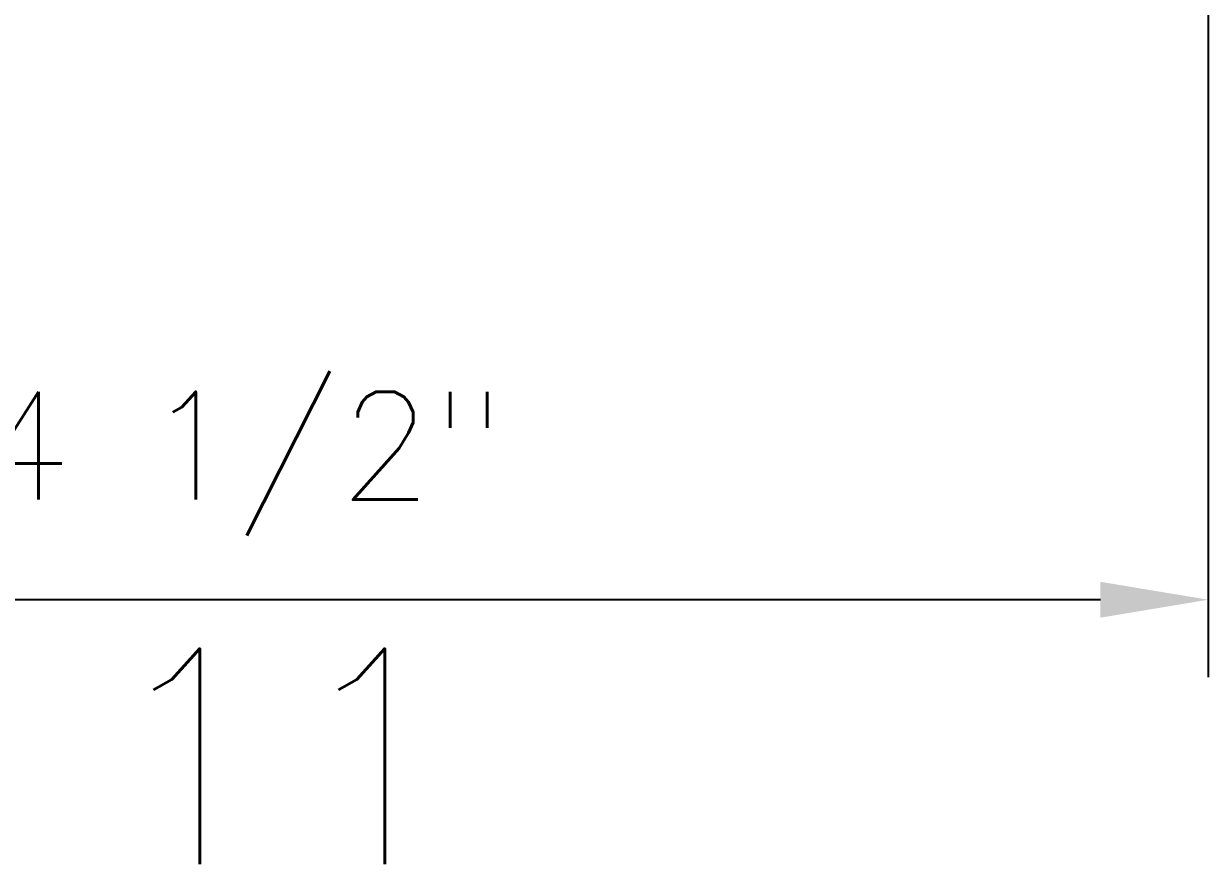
# Model space of a CAD drawing. Header units: inches. Extents: x 3.8 to 36.3, y 0.9 to 43.6.
# Drawn here: x 7.825 to 10.569, y 15.697 to 17.646 of the extents above; entities that cross this region are included whole.
import ezdxf

# ---------------------------------------------------------------- set-up
doc = ezdxf.new("R2010")
doc.units = ezdxf.units.IN
doc.header["$MEASUREMENT"] = 0
doc.layers.add('R-ANNO-DIMS', color=3, linetype='Continuous')
doc.layers.add('R-ANNO-TEXT', color=6, linetype='Continuous')
doc.styles.add('SWTSTEXT', font='romans.shx')
doc.dimstyles.new('SWTSARCH', dxfattribs={"dimtxt": 0.25, "dimasz": 0.25, "dimexe": 0.179688, "dimexo": 0.0625, "dimgap": 0.125, "dimtad": 1, "dimtih": 1, "dimtoh": 1, "dimdec": 4, "dimzin": 4, "dimdsep": 46, "dimlunit": 4, "dimtxsty": 'SWTSTEXT', "dimcen": 0.1875, "dimdle": 0.179688, "dimclrd": 256, "dimclre": 256, "dimclrt": 256, "dimadec": 0, "dimazin": 1, "dimtfac": 1, "dimtdec": 4, "dimtofl": 0, "dimtmove": 0, "dimatfit": 3, "dimfxl": 0, "dimfrac": 2, "dimtolj": 1, "dimtzin": 4, "dimlwd": -1, "dimlwe": -1, "dimarcsym": 0})

# ---------------------------------------------------------------- blocks, each defined once
blk = doc.blocks.new('*D9')
at = {"layer": 'Defpoints', "color": 0}
for p in [(10.5692, 18.7891), (6.0692, 17.7901), (6.0692, 16.3107)]:
    blk.add_point(p, dxfattribs=at)
at = {"layer": 'R-ANNO-DIMS'}
for p, q in [((10.5692, 18.7266), (10.5692, 16.131)), ((6.0692, 17.7276), (6.0692, 16.131)), ((10.3192, 16.3107), (6.3192, 16.3107))]:
    blk.add_line(p, q, dxfattribs=at)
for points in [[(6.3192, 16.3523), (6.3192, 16.269), (6.0692, 16.3107)], [(10.3192, 16.3523), (10.3192, 16.269), (10.5692, 16.3107)]]:
    blk.add_solid(points, dxfattribs=at)
at = {"layer": 'R-ANNO-DIMS', "insert": (8.3305, 16.6261), "char_height": 0.25, "attachment_point": 5, "style": 'SWTSTEXT'}
blk.add_mtext('\\A1;4 1/2"', dxfattribs=at)

msp = doc.modelspace()

# ---------------------------------------------------------------- texts
at = {"layer": 'R-ANNO-TEXT', "style": 'SWTSTEXT'}
msp.add_text('11', height=0.5, dxfattribs=at).set_placement((7.99673, 15.69748, 24.84277))

# ---------------------------------------------------------------- dimensions: what is measured, and where the dimension line sits
at = {"layer": 'R-ANNO-DIMS'}
dim = msp.add_linear_dim(base=(6.06923, 16.31067), p1=(10.56923, 18.78909), p2=(6.06923, 17.79014), dimstyle='SWTSARCH', dxfattribs=at)
dim.commit()
dim.dimension.update_dxf_attribs({"geometry": '*D9', "text_midpoint": (8.33049, 16.31067), "dimtype": 160})

doc.saveas('drawing.dxf')
